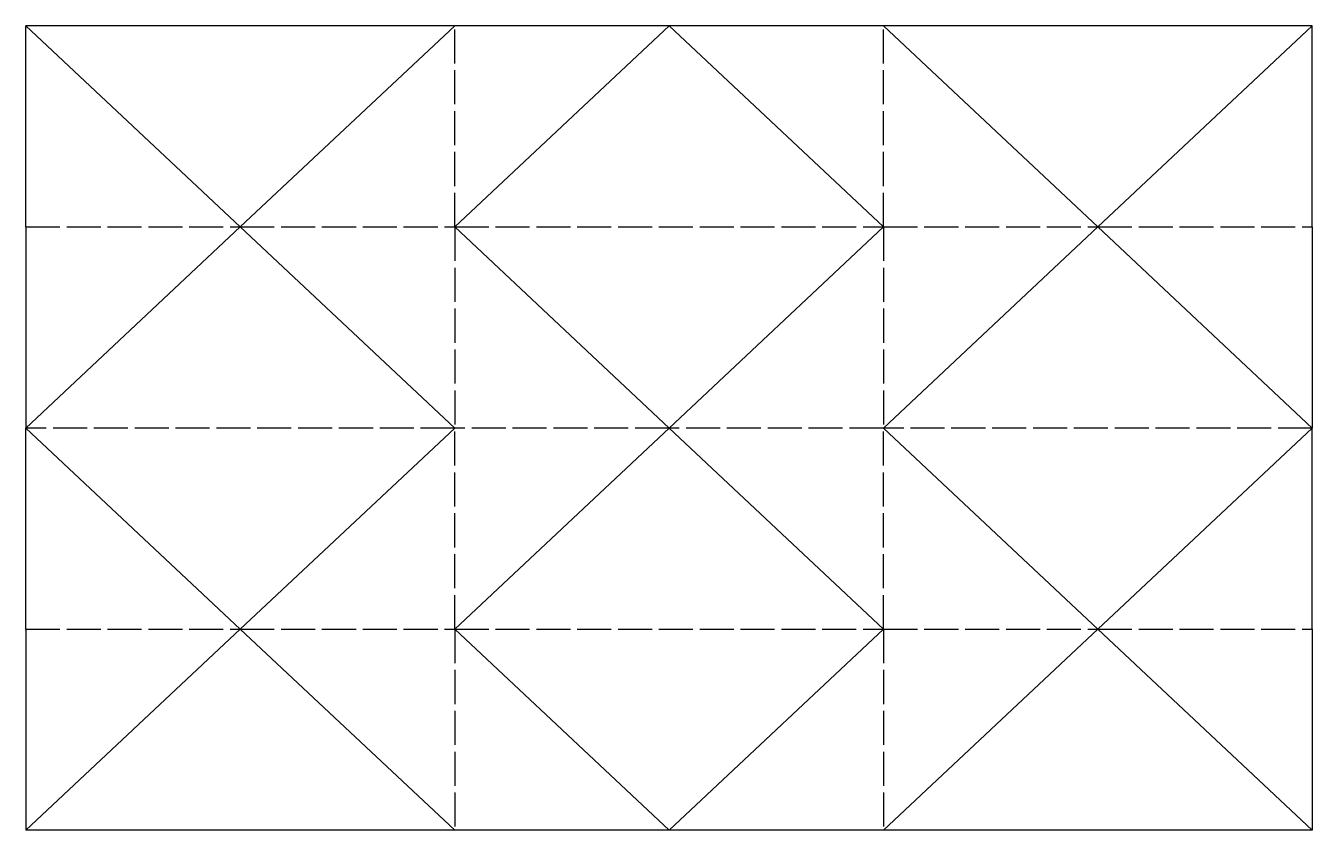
# Model space of a CAD drawing. Header units: millimetres. Extents: x 0 to 96, y 0 to 60.
import ezdxf

# ---------------------------------------------------------------- set-up
doc = ezdxf.new("R2010")
doc.units = ezdxf.units.MM
doc.linetypes.add('DASHEDX2', pattern=[3.048, 2.54, -0.508])
for name, color, linetype, lineweight in [('Border', 7, 'ByLayer', 30), ('Mountain', 1, 'ByLayer', 25), ('Valley', 5, 'DASHEDX2', 25)]:
    doc.layers.add(name, color=color, linetype=linetype, lineweight=lineweight)

msp = doc.modelspace()

# ---------------------------------------------------------------- linework, layer by layer
at = {"layer": 'Border'}
for p, q in [((0, 45), (-0.012, 60)), ((32.001, 60), (-0.012, 60)), ((48, 60), (32.001, 60)), ((63.999, 60), (48, 60)), ((95.988, 60), (63.999, 60)), ((96, 45), (95.988, 60)), ((0, 45), (-0.012, 30)), ((96, 45), (95.988, 30)), ((0, 15), (-0.012, 30)), ((96, 15), (95.988, 30)), ((0, 15), (-0.012, 0)), ((96, 15), (95.988, 0)), ((32.001, 0), (-0.012, 0)), ((48, 0), (32.001, 0)), ((63.999, 0), (48, 0)), ((95.988, 0), (63.999, 0))]:
    msp.add_line(p, q, dxfattribs=at)
at = {"layer": 'Mountain'}
for p, q in [((16, 45), (-0.012, 60)), ((16, 45), (32.001, 60)), ((31.999, 45), (48, 60)), ((64.001, 45), (48, 60)), ((80, 45), (63.999, 60)), ((80, 45), (95.988, 60)), ((16, 45), (-0.012, 30)), ((16, 45), (32.001, 30)), ((31.999, 45), (48, 30)), ((64.001, 45), (48, 30)), ((80, 45), (63.999, 30)), ((80, 45), (95.988, 30)), ((16, 15), (-0.012, 30)), ((16, 15), (32.001, 30)), ((31.999, 15), (48, 30)), ((64.001, 15), (48, 30)), ((80, 15), (63.999, 30)), ((80, 15), (95.988, 30)), ((16, 15), (-0.012, 0)), ((16, 15), (32.001, 0)), ((31.999, 15), (48, 0)), ((64.001, 15), (48, 0)), ((80, 15), (63.999, 0)), ((80, 15), (95.988, 0))]:
    msp.add_line(p, q, dxfattribs=at)
at = {"layer": 'Valley'}
for p, q in [((31.999, 45), (32.001, 60)), ((64.001, 45), (63.999, 60)), ((0, 45), (16, 45)), ((16, 45), (31.999, 45)), ((31.999, 45), (32.001, 30)), ((31.999, 45), (64.001, 45)), ((64.001, 45), (63.999, 30)), ((64.001, 45), (80, 45)), ((80, 45), (96, 45)), ((32.001, 30), (-0.012, 30)), ((31.999, 15), (32.001, 30)), ((48, 30), (32.001, 30)), ((63.999, 30), (48, 30)), ((64.001, 15), (63.999, 30)), ((95.988, 30), (63.999, 30)), ((0, 15), (16, 15)), ((16, 15), (31.999, 15)), ((31.999, 15), (32.001, 0)), ((31.999, 15), (64.001, 15)), ((64.001, 15), (63.999, 0)), ((64.001, 15), (80, 15)), ((80, 15), (96, 15))]:
    msp.add_line(p, q, dxfattribs=at)

doc.saveas('drawing.dxf')
